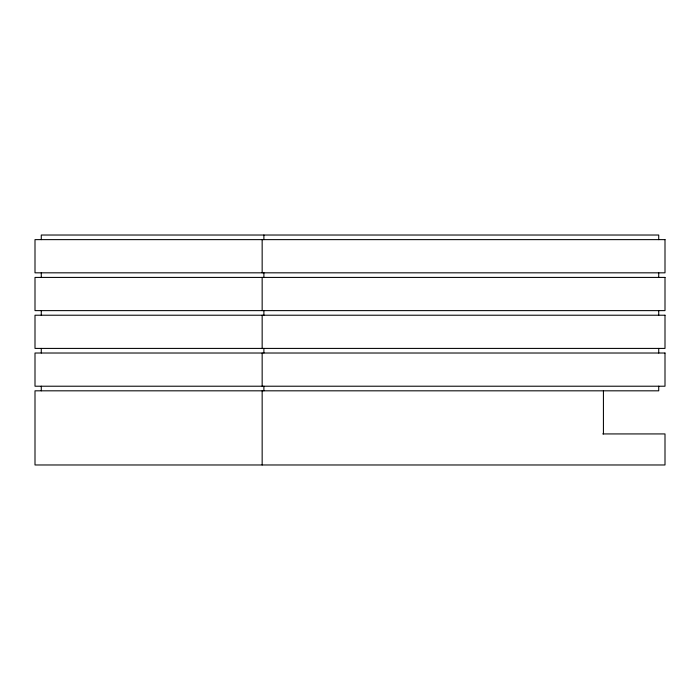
<?xml version="1.0" encoding="UTF-8"?>
<svg xmlns="http://www.w3.org/2000/svg" width="700" height="700" viewBox="0 0 700 700"><rect width="100%" height="100%" fill="white"/><g stroke="black" fill="none" stroke-linecap="round" stroke-linejoin="round"><path stroke-width="1.05" d="M602.753 433.93L665 433.93L665 464.975L35 464.975L35 390.819L658.726 390.819L658.726 386.216M658.726 239.627L658.726 235.025L41.274 235.025L41.274 239.627M658.726 272.825L658.726 277.419M658.726 310.625L658.726 315.219M658.726 348.416L658.726 353.019M603.426 390.819L603.426 433.93M263.891 235.025L263.891 239.627M263.891 272.825L263.891 277.419M263.891 310.625L263.891 315.219M263.891 348.416L263.891 353.019M263.891 386.216L263.891 390.819M262.159 239.627L262.159 272.825M262.159 277.419L262.159 310.625M262.159 315.219L262.159 348.416M262.159 353.019L262.159 386.216M262.159 390.819L262.159 464.975M41.274 272.825L41.274 277.419M41.274 310.625L41.274 315.219M41.274 348.416L41.274 353.019M41.274 386.216L41.274 390.819M665 239.627L35 239.627L35 272.825L665 272.825L665 239.627M665 277.419L35 277.419L35 310.625L665 310.625L665 277.419M665 315.219L35 315.219L35 348.416L665 348.416L665 315.219M665 353.019L35 353.019L35 386.216L665 386.216L665 353.019"/></g></svg>
